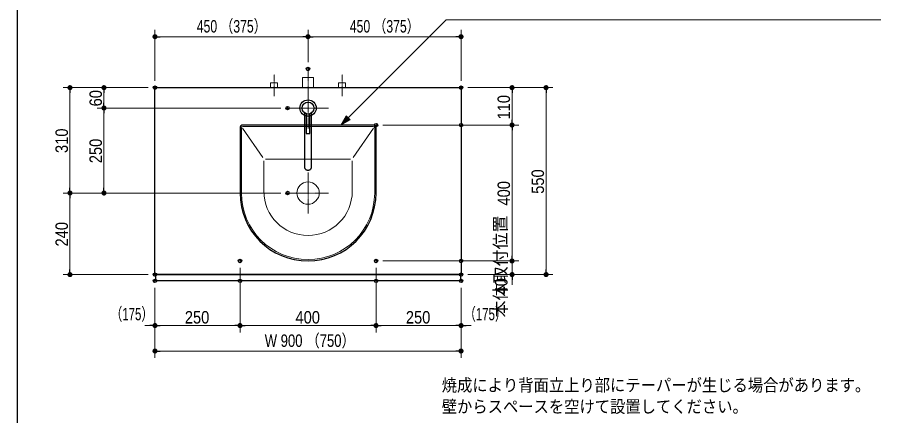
# Model space of a CAD drawing. Units: millimetres, scale not verified. Extents: x -6062 to 6062, y -3045 to 3045.
# Drawn here: x -2922 to -383, y -785 to 387 of the extents above; entities that cross this region are included whole.
import ezdxf
from ezdxf.enums import TextEntityAlignment as Align

# ---------------------------------------------------------------- set-up
doc = ezdxf.new("R2010")
doc.units = ezdxf.units.MM
doc.header["$LTSCALE"] = 20
doc.header["$PDMODE"] = 32
doc.header["$PDSIZE"] = 10
doc.linetypes.add('USER2', pattern=[2.91, 1.76, -0.4, 0.35, -0.4])
for name, color, linetype, lineweight in [('0-0_5ボウル・キャビネット', 7, 'Continuous', 15), ('0-1_4給排水', 7, 'Continuous', 30), ('0-2_1図面枠', 7, 'Continuous', 20), ('0-3_2寸法-2', 7, 'Continuous', 15), ('0-4_0', 7, 'Continuous', 25), ('0-6_2寸法-1', 7, 'Continuous', 15), ('0-7_2寸法-3', 7, 'Continuous', 15)]:
    doc.layers.add(name, color=color, linetype=linetype, lineweight=lineweight)
doc.layers.add('0-5_Defpoints', color=7, linetype='Continuous')
doc.styles.add('ＭＳ Ｐゴシック', font='')
doc.styles.get('ＭＳ Ｐゴシック').set_extended_font_data('MS PGothic')

# ---------------------------------------------------------------- blocks, each defined once
blk = doc.blocks.new('_Dot')
at = {"layer": '0-4_0'}
blk.add_line((-10, 0), (-20, 0), dxfattribs=at)
for points in [[(0, 0), (-10, 0), (-9.92, 1.25)], [(0, 0), (-9.92, -1.25), (-10, 0)], [(0, 0), (-9.92, 1.25), (-9.69, 2.49)], [(0, 0), (-9.69, -2.49), (-9.92, -1.25)], [(0, 0), (-9.69, 2.49), (-9.3, 3.68)], [(0, 0), (-9.3, -3.68), (-9.69, -2.49)], [(0, 0), (-9.3, 3.68), (-8.76, 4.82)], [(0, 0), (-8.76, -4.82), (-9.3, -3.68)], [(0, 0), (-8.76, 4.82), (-8.09, 5.88)], [(0, 0), (-8.09, -5.88), (-8.76, -4.82)], [(0, 0), (-8.09, 5.88), (-7.29, 6.85)], [(0, 0), (-7.29, -6.85), (-8.09, -5.88)], [(0, 0), (-7.29, 6.85), (-6.37, 7.71)], [(0, 0), (-6.37, -7.71), (-7.29, -6.85)], [(0, 0), (-6.37, 7.71), (-5.36, 8.44)], [(0, 0), (-5.36, -8.44), (-6.37, -7.71)], [(0, 0), (-5.36, 8.44), (-4.26, 9.05)], [(0, 0), (-4.26, -9.05), (-5.36, -8.44)], [(0, 0), (-4.26, 9.05), (-3.09, 9.51)], [(0, 0), (-3.09, -9.51), (-4.26, -9.05)], [(0, 0), (-3.09, 9.51), (-1.87, 9.82)], [(0, 0), (-1.87, -9.82), (-3.09, -9.51)], [(0, 0), (-1.87, 9.82), (-0.63, 9.98)], [(0, 0), (-0.63, -9.98), (-1.87, -9.82)], [(0, 0), (-0.63, 9.98), (0.63, 9.98)], [(0, 0), (0.63, -9.98), (-0.63, -9.98)], [(0, 0), (0.63, 9.98), (1.87, 9.82)], [(0, 0), (1.87, 9.82), (3.09, 9.51)], [(0, 0), (3.09, 9.51), (4.26, 9.05)], [(0, 0), (4.26, 9.05), (5.36, 8.44)], [(0, 0), (5.36, 8.44), (6.37, 7.71)], [(0, 0), (6.37, 7.71), (7.29, 6.85)], [(0, 0), (7.29, 6.85), (8.09, 5.88)], [(0, 0), (8.09, 5.88), (8.76, 4.82)], [(0, 0), (8.76, 4.82), (9.3, 3.68)], [(0, 0), (9.3, 3.68), (9.69, 2.49)], [(0, 0), (9.69, 2.49), (9.92, 1.25)], [(0, 0), (9.92, 1.25), (10, 0)], [(0, 0), (1.87, -9.82), (0.63, -9.98)], [(0, 0), (3.09, -9.51), (1.87, -9.82)], [(0, 0), (4.26, -9.05), (3.09, -9.51)], [(0, 0), (5.36, -8.44), (4.26, -9.05)], [(0, 0), (6.37, -7.71), (5.36, -8.44)], [(0, 0), (7.29, -6.85), (6.37, -7.71)], [(0, 0), (8.09, -5.88), (7.29, -6.85)], [(0, 0), (8.76, -4.82), (8.09, -5.88)], [(0, 0), (9.3, -3.68), (8.76, -4.82)], [(0, 0), (9.69, -2.49), (9.3, -3.68)], [(0, 0), (9.92, -1.25), (9.69, -2.49)], [(0, 0), (10, 0), (9.92, -1.25)]]:
    blk.add_solid(points, dxfattribs=at)
blk = doc.blocks.new('グループ-22')
at = {"layer": '0-2_1図面枠', "lineweight": 30}
blk.add_line((-22700, 41000), (-22700, -48600), dxfattribs=at)
blk = doc.blocks.new('グループ-45')
at = {"layer": '0-1_4給排水', "linetype": 'USER2', "lineweight": 15}
blk.add_line((-5600, 3100), (-5600, 4700), dxfattribs=at)
at = {"layer": '0-1_4給排水', "lineweight": 15}
blk.add_lwpolyline([(-5920, 3600), (-5920, 4200), (-5280, 4200), (-5280, 3600)], dxfattribs=at)
blk = doc.blocks.new('止水栓_平面_W100')
at = {"layer": '0-1_4給排水', "linetype": 'USER2', "lineweight": 15}
for p, q in [((-2000, -500), (-2000, 780)), ((2000, -500), (2000, 780))]:
    blk.add_line(p, q, dxfattribs=at)
at = {"layer": '0-1_4給排水', "lineweight": 15}
for points in [[(-2210, 0), (-2210, 280), (-1790, 280), (-1790, 0)], [(1790, 0), (1790, 280), (2210, 280), (2210, 0)]]:
    blk.add_lwpolyline(points, dxfattribs=at)
blk = doc.blocks.new('グループ-59')
at = {"layer": '0-0_5ボウル・キャビネット', "lineweight": 30}
for p, q in [((-9600, 1240), (-9600, -2600)), ((-1760, 1400), (-9440, 1400)), ((-1600, -2600), (-1600, 1240))]:
    blk.add_line(p, q, dxfattribs=at)
at = {"layer": '0-0_5ボウル・キャビネット'}
for p, q in [((-9520, 1240), (-9520, -2600)), ((-8256.7, -517.6), (-9444.1, 1209.6)), ((-1760, 1320), (-9440, 1320)), ((-2943.3, -517.6), (-1755.9, 1209.6)), ((-1680, -2600), (-1680, 1240)), ((-8200, -700), (-8200, -2500)), ((-8100, -600), (-3100, -600)), ((-3000, -700), (-3000, -2500))]:
    blk.add_line(p, q, dxfattribs=at)
at = {"layer": '0-0_5ボウル・キャビネット', "lineweight": 30}
for centre, radius, start, end in [((-9440, 1240), 160, 90, 180), ((-1760, 1240), 160, 0, 90), ((-5600, -2600), 4000, 180, 0)]:
    blk.add_arc(centre, radius, start, end, dxfattribs=at)
at = {"layer": '0-0_5ボウル・キャビネット'}
for centre, radius, start, end in [((-9440, 1240), 80, 90, 180), ((-1760, 1240), 80, 0, 90), ((-5600, -2500), 2600, 180, 0), ((-5600, -2600), 3920, 180, 0)]:
    blk.add_arc(centre, radius, start, end, dxfattribs=at)
blk = doc.blocks.new('グループ-62')
at = {"layer": '0-0_5ボウル・キャビネット', "linetype": 'USER2'}
for p, q in [((-5600, -1400), (-5600, -3800)), ((-6800, -2600), (-4400, -2600))]:
    blk.add_line(p, q, dxfattribs=at)
at = {"layer": '0-0_5ボウル・キャビネット'}
blk.add_circle((-5600, -2600), 660, dxfattribs=at)
blk = doc.blocks.new('グループ-65')
at = {"layer": '0-1_4給排水', "linetype": 'USER2', "lineweight": 15}
for p, q in [((-5600, 3600), (-5600, 1200)), ((-6800, 2400), (-4400, 2400))]:
    blk.add_line(p, q, dxfattribs=at)
at = {"layer": '0-1_4給排水'}
for points in [[(-5800, 2112.8), (-5800, -1100), (-5799.2, -1113.8), (-5796.7, -1127.9), (-5792.3, -1142.2), (-5786, -1156.4), (-5777.7, -1170.4), (-5767.4, -1183.8), (-5755.3, -1196.6), (-5741.4, -1208.3), (-5726.1, -1218.9), (-5709.4, -1228.2), (-5691.9, -1236.1), (-5673.6, -1242.5), (-5655, -1247.3), (-5636.4, -1250.7), (-5618, -1252.6), (-5600, -1253.2), (-5582, -1252.6), (-5563.6, -1250.7), (-5545, -1247.3), (-5526.4, -1242.5), (-5508.1, -1236.1), (-5490.6, -1228.2), (-5473.9, -1218.9), (-5458.6, -1208.3), (-5444.7, -1196.6), (-5432.6, -1183.8), (-5422.3, -1170.4), (-5414, -1156.4), (-5407.7, -1142.2), (-5403.3, -1127.9), (-5400.8, -1113.8), (-5400, -1100), (-5400, 2112.8)], [(-5700, 2064.6), (-5700, 900), (-5500, 900), (-5500, 2064.6)]]:
    blk.add_lwpolyline(points, dxfattribs=at)
for radius in [480, 350]:
    blk.add_circle((-5600, 2400), radius, dxfattribs=at)

msp = doc.modelspace()

# ---------------------------------------------------------------- linework, layer by layer
at = {"layer": '0-0_5ボウル・キャビネット', "lineweight": 30}
for points in [[(-2517.5, 180), (-1617.5, 180), (-1617.5, -370), (-2517.5, -370)], [(-2515.5, -370), (-1619.5, -370), (-1619.5, -388.5), (-2515.5, -388.5)]]:
    msp.add_lwpolyline(points, close=True, dxfattribs=at)
at = {"layer": '0-3_2寸法-2'}
for p, q in [((-1467.5, -314.99), (-1467.5, -299.99)), ((-1597.5, -330), (-1447.5, -330)), ((-1467.5, -370), (-1467.5, -330)), ((-1597.5, -370), (-1447.5, -370)), ((-1467.5, -385.01), (-1467.5, -400.01)), ((-2517.5, -408.5), (-2517.5, -540)), ((-2267.5, -408.5), (-2267.5, -540)), ((-1867.5, -408.5), (-1867.5, -540)), ((-1617.5, -408.5), (-1617.5, -540)), ((-2532.51, -520), (-2547.51, -520)), ((-2267.5, -520), (-2517.5, -520)), ((-2252.49, -520), (-2237.49, -520)), ((-1882.51, -520), (-1897.51, -520)), ((-1867.5, -520), (-1617.5, -520)), ((-1602.49, -520), (-1587.49, -520))]:
    msp.add_line(p, q, dxfattribs=at)
at = {"layer": '0-5_Defpoints'}
for p in [(-2517.5, 330), (-1617.5, 330), (-2067.5, 235), (-2767.5, 180), (-2667.5, 180), (-2667.5, 180), (-2517.5, 180), (-2517.5, 180), (-1617.5, 180), (-1617.5, 180), (-1467.5, 180), (-1467.5, 180), (-1367.5, 180), (-2127.5, 120), (-1867.5, 70), (-1617.5, 70), (-2667.5, -130), (-2127.5, -130), (-2267.5, -330), (-1867.5, -330), (-1617.5, -330), (-1467.5, -330), (-1467.5, -330), (-2767.5, -370), (-2517.5, -370), (-1617.5, -370), (-1467.5, -370), (-2517.5, -388.5), (-2267.5, -388.5), (-1867.5, -388.5), (-1617.5, -388.5), (-2517.5, -520), (-2517.5, -520), (-2267.5, -520), (-1617.5, -520), (-1617.5, -520), (-2517.5, -595)]:
    msp.add_point(p, dxfattribs=at)
at = {"layer": '0-6_2寸法-1'}
for p, q in [((-2517.5, 200), (-2517.5, 350)), ((-2067.5, 255), (-2067.5, 350)), ((-2067.5, 255), (-2067.5, 350)), ((-1617.5, 200), (-1617.5, 350)), ((-2082.51, 330), (-2502.49, 330)), ((-2052.49, 330), (-1632.51, 330)), ((-2687.5, 180), (-2787.5, 180)), ((-2537.5, 180), (-2687.5, 180)), ((-1597.5, 180), (-1447.5, 180)), ((-1447.5, 180), (-1347.5, 180)), ((-2767.5, -114.99), (-2767.5, 164.99)), ((-2667.5, 135.01), (-2667.5, 164.99)), ((-1467.5, 85.01), (-1467.5, 164.99)), ((-1367.5, -354.99), (-1367.5, 164.99)), ((-2147.5, 120), (-2687.5, 120)), ((-2147.5, 120), (-2687.5, 120)), ((-2667.5, 104.99), (-2667.5, -114.99)), ((-1847.5, 70), (-1447.5, 70)), ((-1597.5, 70), (-1447.5, 70)), ((-1467.5, 54.99), (-1467.5, -314.99)), ((-2687.5, -130), (-2787.5, -130)), ((-2687.5, -130), (-2787.5, -130)), ((-2767.5, -145.01), (-2767.5, -354.99)), ((-2147.5, -130), (-2687.5, -130)), ((-1847.5, -330), (-1447.5, -330)), ((-2267.5, -350), (-2267.5, -540)), ((-1867.5, -350), (-1867.5, -540)), ((-2537.5, -370), (-2787.5, -370)), ((-1447.5, -370), (-1347.5, -370)), ((-2517.5, -408.5), (-2517.5, -540)), ((-2267.5, -408.5), (-2267.5, -540)), ((-1867.5, -408.5), (-1867.5, -540)), ((-1617.5, -408.5), (-1617.5, -540)), ((-2282.51, -520), (-2502.49, -520)), ((-1882.51, -520), (-2252.49, -520)), ((-1852.49, -520), (-1632.51, -520)), ((-2517.5, -540), (-2517.5, -615)), ((-1617.5, -540), (-1617.5, -615)), ((-1632.51, -595), (-2502.49, -595))]:
    msp.add_line(p, q, dxfattribs=at)
at = {"layer": '0-7_2寸法-3'}
msp.add_lwpolyline([(-1971.5, 70), (-1661.5, 380), (-383.37, 380)], dxfattribs=at)
at = {"layer": '0-7_2寸法-3', "lineweight": 5}
msp.add_lwpolyline([(-1943.9, 85.3), (-1971.5, 70), (-1955.25, 97.05)], close=True, dxfattribs=at)
at = {"layer": '0-7_2寸法-3'}
msp.add_solid([(-1943.9, 85.3), (-1955.25, 97.05), (-1971.5, 70)], dxfattribs=at)

# ---------------------------------------------------------------- block references
at = {"layer": '0-0_5ボウル・キャビネット', "xscale": 0.05, "yscale": 0.05}
for name in ['グループ-59', 'グループ-62']:
    msp.add_blockref(name, (-1787.5, 0), dxfattribs=at)
at = {"layer": '0-1_4給排水', "xscale": 0.05, "yscale": 0.05}
for name, p in [('グループ-45', (-1787.5, 0)), ('止水栓_平面_W100', (-2067.5, 180)), ('グループ-65', (-1787.5, 0))]:
    msp.add_blockref(name, p, dxfattribs=at)
at = {"layer": '0-2_1図面枠', "xscale": 0.05, "yscale": 0.05}
msp.add_blockref('グループ-22', (-1787.5, 0), dxfattribs=at)
at = {"layer": '0-3_2寸法-2', "xscale": 0.7503418, "yscale": 0.7503418}
for p, rotation in [((-1467.5, -330), 270), ((-1467.5, -370), 90), ((-2267.5, -520), 180), ((-1617.5, -520), 180)]:
    msp.add_blockref('_Dot', p, dxfattribs=dict(at, rotation=rotation))
for p in [(-2517.5, -520), (-1867.5, -520)]:
    msp.add_blockref('_Dot', p, dxfattribs=at)
at = {"layer": '0-6_2寸法-1', "xscale": 0.7503418, "yscale": 0.7503418}
for p, rotation in [((-2517.5, 330), 180), ((-2067.5, 330), 180), ((-2767.5, 180), 90), ((-2667.5, 180), 90), ((-1467.5, 180), 90), ((-1367.5, 180), 90), ((-2667.5, 120), 270), ((-2667.5, 120), 90), ((-1467.5, 70), 270), ((-1467.5, 70), 90), ((-2767.5, -130), 270), ((-2767.5, -130), 90), ((-2667.5, -130), 270), ((-1467.5, -330), 270), ((-2767.5, -370), 270), ((-1367.5, -370), 270), ((-2517.5, -520), 180), ((-2267.5, -520), 180), ((-1867.5, -520), 180), ((-2517.5, -595), 180)]:
    msp.add_blockref('_Dot', p, dxfattribs=dict(at, rotation=rotation))
for p in [(-2067.5, 330), (-1617.5, 330), (-2267.5, -520), (-1867.5, -520), (-1617.5, -520), (-1617.5, -595)]:
    msp.add_blockref('_Dot', p, dxfattribs=at)

# ---------------------------------------------------------------- texts
at = {"layer": '0-3_2寸法-2', "style": 'ＭＳ Ｐゴシック'}
msp.add_text('本体取付位置', height=36.66, rotation=90, dxfattribs=at).set_placement((-1472.19, -496.14), align=Align.BOTTOM_LEFT)
at = {"layer": '0-3_2寸法-2', "style": 'ＭＳ Ｐゴシック', "width": 0.9}
msp.add_text('40', height=36.66, rotation=90, dxfattribs=at).set_placement((-1469.98, -428.59), align=Align.BOTTOM_LEFT)
at = {"layer": '0-3_2寸法-2', "style": 'ＭＳ Ｐゴシック', "width": 0.7}
for p in [(-2648.57, -515.51), (-1609, -515.51)]:
    msp.add_text('（175）', height=36.66, dxfattribs=at).set_placement(p, align=Align.BOTTOM_LEFT)
at = {"layer": '0-6_2寸法-1', "style": 'ＭＳ Ｐゴシック'}
for s, height, width, p in [('450 （375）', 36.66, 0.75, (-2394.71, 331.19)), ('450 （375）', 36.66, 0.75, (-1944.71, 331.19)), ('250', 36.66, 0.9, (-2429.78, -524.96)), ('400', 36.66, 0.9, (-2104.39, -524.96)), ('250', 36.66, 0.9, (-1779.78, -524.96)), ('W 900 （750）', 36.69, 0.8, (-2194.77, -593.81))]:
    msp.add_text(s, height=height, dxfattribs=dict(at, width=width)).set_placement(p, align=Align.BOTTOM_LEFT)
at = {"layer": '0-6_2寸法-1', "style": 'ＭＳ Ｐゴシック', "width": 0.9}
for s, p in [('60', (-2662.54, 124.92)), ('110', (-1462.54, 86.39)), ('310', (-2762.54, -12.28)), ('250', (-2662.54, -42.28)), ('550', (-1362.54, -132.28)), ('400', (-1462.54, -166.89)), ('240', (-2762.54, -287.28))]:
    msp.add_text(s, height=36.66, rotation=90, dxfattribs=at).set_placement(p, align=Align.BOTTOM_LEFT)
at = {"layer": '0-7_2寸法-3', "style": 'ＭＳ Ｐゴシック', "width": 0.9}
for s, p in [('焼成により背面立上り部にテーパーが生じる場合があります。', (-1674.32, -724.59)), ('壁からスペースを空けて設置してください。', (-1674.32, -787.62))]:
    msp.add_text(s, height=36.66, dxfattribs=at).set_placement(p, align=Align.BOTTOM_LEFT)

doc.saveas('drawing.dxf')
